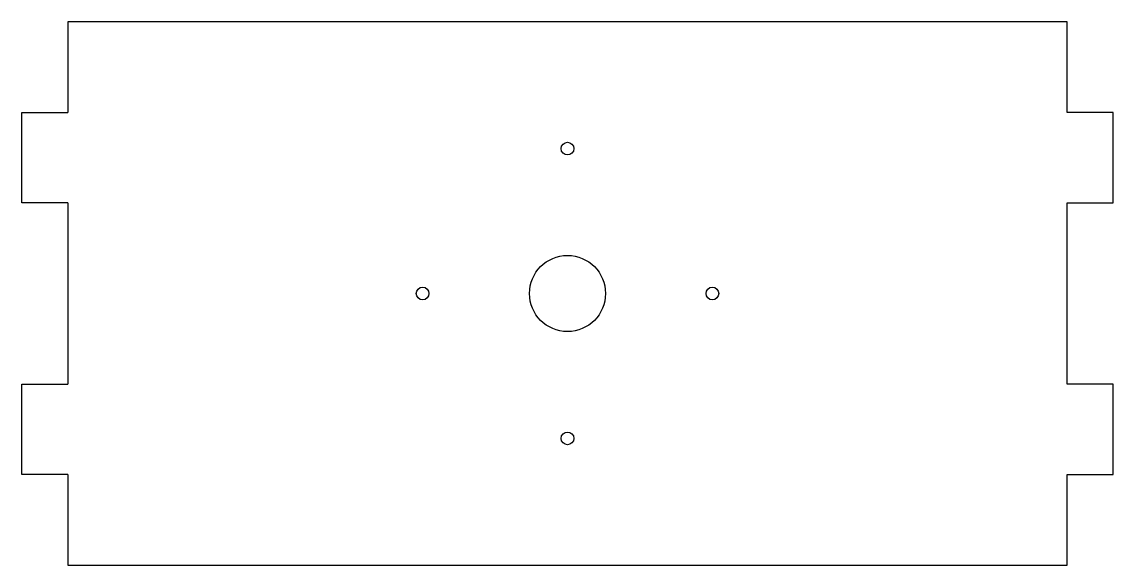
# Model space of a CAD drawing. Extents: x -1.51 to 1.51, y -0.75 to 0.75.
import ezdxf

# ---------------------------------------------------------------- set-up
doc = ezdxf.new("R2010")
doc.units = 0
doc.header["$MEASUREMENT"] = 0
doc.layers.get('0').update_dxf_attribs({"linetype": 'CONTINUOUS'})

msp = doc.modelspace()

# ---------------------------------------------------------------- linework, layer by layer
at = {"color": 7, "linetype": 'CONTINUOUS'}
for p, q in [((-1.38, 0.75), (-1.38, 0.5)), ((1.38, 0.75), (-1.38, 0.75)), ((1.38, 0.5), (1.38, 0.75)), ((-1.507, 0.25), (-1.507, 0.5)), ((-1.507, 0.5), (-1.38, 0.5)), ((1.507, 0.5), (1.38, 0.5)), ((1.507, 0.25), (1.507, 0.5)), ((-1.38, 0.25), (-1.507, 0.25)), ((-1.38, 0.25), (-1.38, -0.25)), ((1.38, 0.25), (1.507, 0.25)), ((1.38, -0.25), (1.38, 0.25)), ((-1.507, -0.5), (-1.507, -0.25)), ((-1.507, -0.25), (-1.38, -0.25)), ((1.507, -0.25), (1.38, -0.25)), ((1.507, -0.5), (1.507, -0.25)), ((-1.38, -0.5), (-1.507, -0.5)), ((-1.38, -0.5), (-1.38, -0.75)), ((1.38, -0.5), (1.507, -0.5)), ((1.38, -0.75), (1.38, -0.5)), ((-1.38, -0.75), (1.38, -0.75))]:
    msp.add_line(p, q, dxfattribs=at)
for centre, radius in [((0, 0.4), 0.0175), ((0, 0), 0.105), ((-0.4, 0), 0.0175), ((0.4, 0), 0.0175), ((0, -0.4), 0.0175)]:
    msp.add_circle(centre, radius, dxfattribs=at)

doc.saveas('drawing.dxf')
